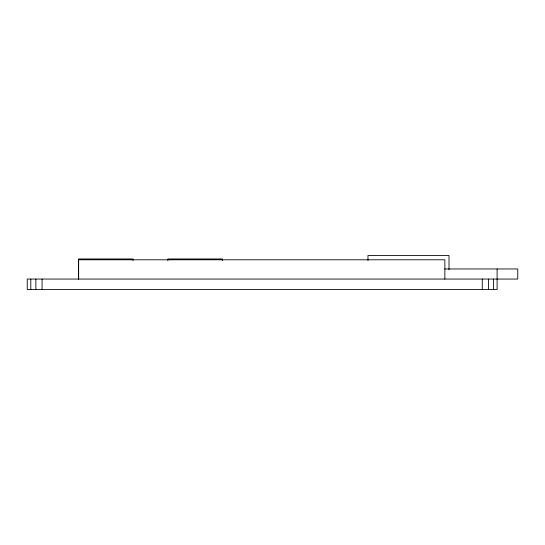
<?xml version="1.0" encoding="UTF-8"?>
<svg xmlns="http://www.w3.org/2000/svg" width="545" height="545" viewBox="0 0 545 545"><rect width="100%" height="100%" fill="white"/><g stroke="black" fill="none" stroke-linecap="round" stroke-linejoin="round"><path stroke-width="0.82" d="M444.713 268.964L517.75 268.964L517.75 279.06L27.25 279.06L27.25 289.524L497.101 289.524L497.101 268.964M493.538 279.06L493.538 289.524M488.483 279.06L488.483 289.524M482.27 279.06L482.27 289.524M449.005 269.795L449.005 255.476L367.964 255.476L367.964 260.53M444.856 279.06L444.856 259.788L78.65 259.788L78.65 279.06M222.38 260.639L222.38 258.964L167.86 258.964L167.86 260.639M132.98 260.639L132.98 258.964L78.466 258.964L78.466 279.06M42.081 279.06L42.081 289.524M35.868 279.06L35.868 289.524M30.806 279.06L30.806 289.524"/></g></svg>
